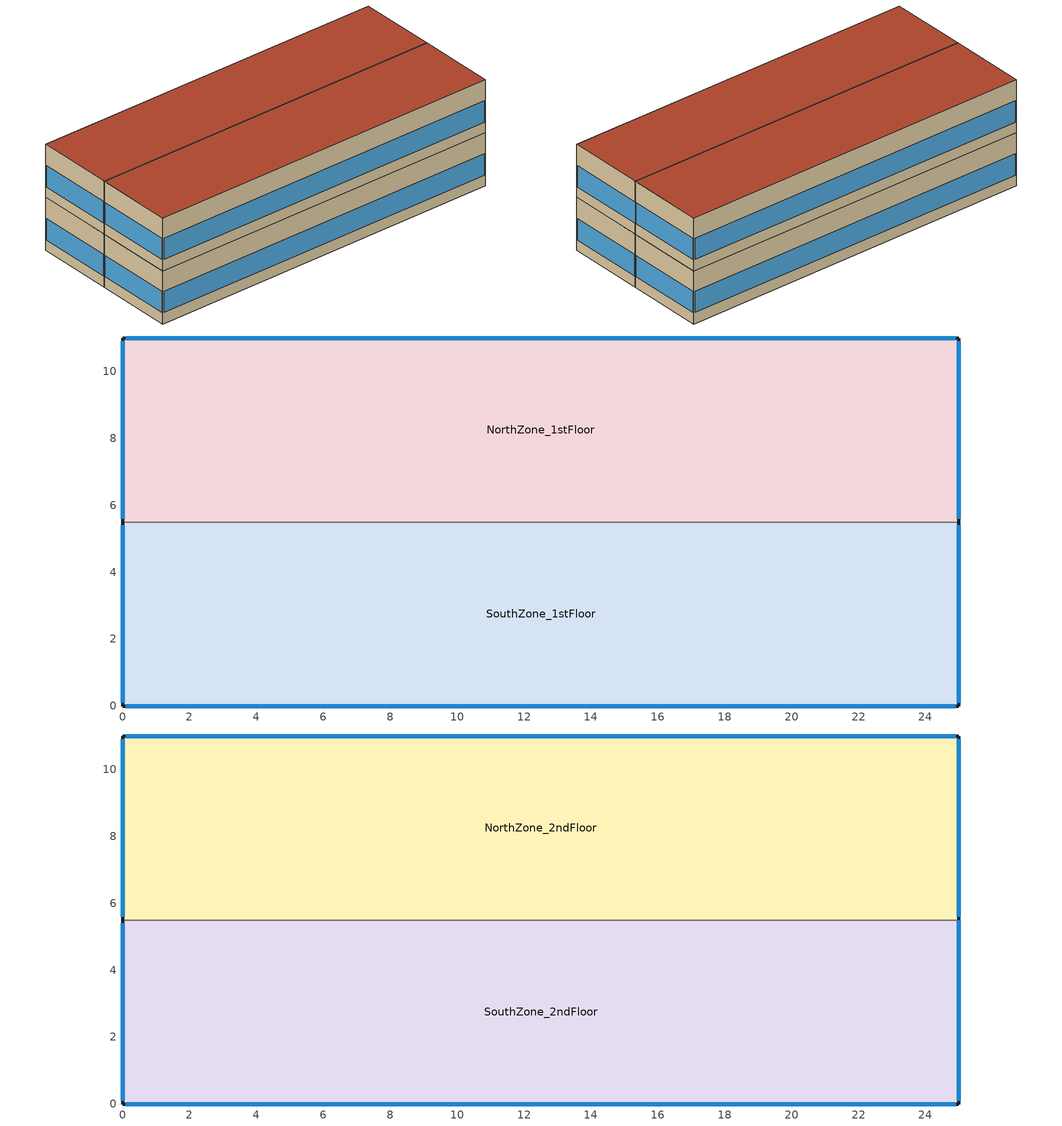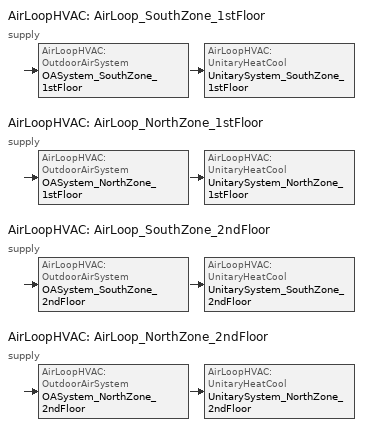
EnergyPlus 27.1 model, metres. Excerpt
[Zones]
SouthZone_1stFloor
 floor ground (FLOOR-SLAB-ASSEMBLY): 0,5.5 25,5.5 25,0 0,0 z0
 wall outside (WALL-ASSEMBLY): 0,5.5 0,0 25,0 25,5.5 z0:3.7
 wall to NorthZone_1stFloor (INTERIOR-WALL-ASSEMBLY): 25,5.5 0,5.5 z0:3.7
 window (WINDOW-ASSEMBLY): 25,0.1 25,5.4 / 0.1,0 24.9,0 / 0,5.4 0,0.1 z0.77:2.25
NorthZone_1stFloor
 floor ground (FLOOR-SLAB-ASSEMBLY): 0,11 25,11 25,5.5 0,5.5 z0
 wall outside (WALL-ASSEMBLY): 25,5.5 25,11 0,11 0,5.5 z0:3.7
 window (WINDOW-ASSEMBLY): 25,5.6 25,10.9 / 24.9,11 0.1,11 z0.77:2.25; 0,10.9 0,5.6 z0.75:2.25
SouthZone_2ndFloor
 floor to SouthZone_1stFloor (FLOOR-CEILING-ASSEMBLY): 0,5.5 25,5.5 25,0 0,0 z3.7
 wall outside (WALL-ASSEMBLY): 0,5.5 0,0 25,0 25,5.5 z3.7:7.4
 wall to NorthZone_2ndFloor (INTERIOR-WALL-ASSEMBLY): 25,5.5 0,5.5 z3.7:7.4
 window (WINDOW-ASSEMBLY): 25,0.1 25,5.5 / 0.1,0 24.9,0 / 0,5.4 0,0.1 z4.47:5.95
 roof outside (ROOF-ASSEMBLY): 0,0 25,0 25,5.5 0,5.5 z7.4
NorthZone_2ndFloor
 floor to NorthZone_1stFloor (FLOOR-CEILING-ASSEMBLY): 0,11 25,11 25,5.5 0,5.5 z3.7
 wall outside (WALL-ASSEMBLY): 25,5.5 25,11 0,11 0,5.5 z3.7:7.4
 window (WINDOW-ASSEMBLY): 25,5.6 25,10.9 / 24.9,11 0.1,11 / 0,10.9 0,5.6 z4.47:5.95
 roof outside (ROOF-ASSEMBLY): 0,5.5 25,5.5 25,11 0,11 z7.4
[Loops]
AirLoopHVAC 'AirLoop_SouthZone_1stFloor'
 supply: AirLoopHVAC:OutdoorAirSystem 'OASystem_SouthZone_1stFloor' > AirLoopHVAC:UnitaryHeatCool 'UnitarySystem_SouthZone_1stFloor'
AirLoopHVAC 'AirLoop_NorthZone_1stFloor'
 supply: AirLoopHVAC:OutdoorAirSystem 'OASystem_NorthZone_1stFloor' > AirLoopHVAC:UnitaryHeatCool 'UnitarySystem_NorthZone_1stFloor'
AirLoopHVAC 'AirLoop_SouthZone_2ndFloor'
 supply: AirLoopHVAC:OutdoorAirSystem 'OASystem_SouthZone_2ndFloor' > AirLoopHVAC:UnitaryHeatCool 'UnitarySystem_SouthZone_2ndFloor'
AirLoopHVAC 'AirLoop_NorthZone_2ndFloor'
 supply: AirLoopHVAC:OutdoorAirSystem 'OASystem_NorthZone_2ndFloor' > AirLoopHVAC:UnitaryHeatCool 'UnitarySystem_NorthZone_2ndFloor'
[Building]
Small Office 2 Story 4 zone 550 m2: North Axis {deg}=0; Terrain=Urban; Loads Convergence Tolerance Value {W}=0.04; Temperature Convergence Tolerance Value {deltaC}=0.4; Solar Distribution=FullInteriorAndExterior; Maximum Number of Warmup Days=25; Minimum Number of Warmup Days=6
[Site:Location]
Washington Dc Dulles IntL Ar_VA_USA Design_Conditions: Latitude {deg}=38.98; Longitude {deg}=-77.47; Time Zone {hr}=-5; Elevation {m}=82
[SizingPeriod:DesignDay] Day of Month=21; Dry-Bulb Temperature Range Modifier Type=DefaultMultipliers; Barometric Pressure {Pa}=100344; Rain Indicator=No; Snow Indicator=No; Daylight Saving Time Indicator=No
Name | Month | Day Type | Maximum Dry-Bulb Temperature {C} | Daily Dry-Bulb Temperature Range {deltaC} | Humidity Condition Type | Wetbulb or DewPoint at Maximum Dry-Bulb {C} | Wind Speed {m/s} | Wind Direction {deg} | Solar Model Indicator | Sky Clearness | ASHRAE Clear Sky Optical Depth for Beam Irradiance (taub) | ASHRAE Clear Sky Optical Depth for Diffuse Irradiance (taud) | Enthalpy at Maximum Dry-Bulb {J/kg}
Washington Dc Dulles IntL Ar Ann Htg 99.6% Condns DB | 1 | WinterDesignDay | -11.8 | 0 | Wetbulb | -11.8 | 2.7 | 310 | ASHRAEClearSky | 0
Washington Dc Dulles IntL Ar Ann Htg 99% Condns DB | 1 | WinterDesignDay | -9 | 0 | Wetbulb | -9 | 2.7 | 310 | ASHRAEClearSky | 0
Washington Dc Dulles IntL Ar Ann Hum_n 99.6% Condns DP=>MCDB | 1 | WinterDesignDay | -9 | 0 | Dewpoint | -19.5 | 2.7 | 310 | ASHRAEClearSky | 0
Washington Dc Dulles IntL Ar Ann Hum_n 99% Condns DP=>MCDB | 1 | WinterDesignDay | -6.5 | 0 | Dewpoint | -16.7 | 2.7 | 310 | ASHRAEClearSky | 0
Washington Dc Dulles IntL Ar Ann Htg Wind 99.6% Condns WS=>MCDB | 1 | WinterDesignDay | 0.8 | 0 | Wetbulb | 0.8 | 11.2 | 310 | ASHRAEClearSky | 0
Washington Dc Dulles IntL Ar Ann Htg Wind 99% Condns WS=>MCDB | 1 | WinterDesignDay | 0.6 | 0 | Wetbulb | 0.6 | 10.3 | 310 | ASHRAEClearSky | 0
Washington Dc Dulles IntL Ar Ann Clg .4% Condns DB=>MWB | 7 | SummerDesignDay | 34.1 | 11.4 | Wetbulb | 23.9 | 4 | 290 | ASHRAETau |  | 0.544 | 1.787
Washington Dc Dulles IntL Ar Ann Clg 1% Condns DB=>MWB | 7 | SummerDesignDay | 32.7 | 11.4 | Wetbulb | 23.5 | 4 | 290 | ASHRAETau |  | 0.544 | 1.787
Washington Dc Dulles IntL Ar Ann Clg 2% Condns DB=>MWB | 7 | SummerDesignDay | 31.2 | 11.4 | Wetbulb | 22.8 | 4 | 290 | ASHRAETau |  | 0.544 | 1.787
Washington Dc Dulles IntL Ar Ann Clg .4% Condns WB=>MDB | 7 | SummerDesignDay | 31.6 | 11.4 | Wetbulb | 25.4 | 4 | 290 | ASHRAETau |  | 0.544 | 1.787
Washington Dc Dulles IntL Ar Ann Clg 1% Condns WB=>MDB | 7 | SummerDesignDay | 30.3 | 11.4 | Wetbulb | 24.7 | 4 | 290 | ASHRAETau |  | 0.544 | 1.787
Washington Dc Dulles IntL Ar Ann Clg 2% Condns WB=>MDB | 7 | SummerDesignDay | 29.1 | 11.4 | Wetbulb | 24.1 | 4 | 290 | ASHRAETau |  | 0.544 | 1.787
Washington Dc Dulles IntL Ar Ann Clg .4% Condns DP=>MDB | 7 | SummerDesignDay | 27.8 | 11.4 | Dewpoint | 23.6 | 4 | 290 | ASHRAETau |  | 0.544 | 1.787
Washington Dc Dulles IntL Ar Ann Clg 1% Condns DP=>MDB | 7 | SummerDesignDay | 27.1 | 11.4 | Dewpoint | 23 | 4 | 290 | ASHRAETau |  | 0.544 | 1.787
Washington Dc Dulles IntL Ar Ann Clg 2% Condns DP=>MDB | 7 | SummerDesignDay | 26.6 | 11.4 | Dewpoint | 22.5 | 4 | 290 | ASHRAETau |  | 0.544 | 1.787
Washington Dc Dulles IntL Ar Ann Clg .4% Condns Enth=>MDB | 7 | SummerDesignDay | 31.6 | 11.4 | Enthalpy |  | 4 | 290 | ASHRAETau |  | 0.544 | 1.787 | 78000
Washington Dc Dulles IntL Ar Ann Clg 1% Condns Enth=>MDB | 7 | SummerDesignDay | 30.6 | 11.4 | Enthalpy |  | 4 | 290 | ASHRAETau |  | 0.544 | 1.787 | 75200
Washington Dc Dulles IntL Ar Ann Clg 2% Condns Enth=>MDB | 7 | SummerDesignDay | 29.2 | 11.4 | Enthalpy |  | 4 | 290 | ASHRAETau |  | 0.544 | 1.787 | 72500
[Site:GroundTemperature:BuildingSurface]
20.03, 20.03, 20.13, 20.3, 20.43, 20.52, 20.62, 20.77, 20.78, 20.55, 20.44, 20.2
[Material] Thermal Absorptance=0.9
Name | Roughness | Thickness {m} | Conductivity {W/m-K} | Density {kg/m3} | Specific Heat {J/kg-K} | Solar Absorptance | Visible Absorptance
ST01 | MediumRough | 0.0254 | 1.802 | 2243 | 837 | 0.65 | 0.65
GP02 | MediumSmooth | 0.0159 | 0.16 | 801 | 837 | 0.75 | 0.75
BR01 | VeryRough | 0.0095 | 0.162 | 1121 | 1464 | 0.7 | 0.7
CC24 | MediumRough | 0.1016 | 0.36 | 1282 | 837 | 0.65 | 0.65
AC02 | MediumSmooth | 0.0127 | 0.057 | 288 | 1339 | 0.7 | 0.7
CC15 | MediumRough | 0.1524 | 1.802 | 2243 | 837 | 0.65 | 0.65
WD10 | MediumSmooth | 0.667 | 0.115 | 513 | 1381 | 0.78 | 0.78
[Material:NoMass] Roughness=Rough
Name | Thermal Resistance {m2-K/W} | Thermal Absorptance | Solar Absorptance | Visible Absorptance
INSULATION-WALL | 2.288 | 0.65 | 0.65 | 0.65
INSULATION-ROOF | 2.64 | 0.65 | 0.65 | 0.65
CP01 | 0.367 | 0.9 | 0.75 | 0.75
[Material:AirGap]
Name | Thermal Resistance {m2-K/W}
AL21 | 0.157
AL33 | 0.162
[WindowMaterial:Glazing] Optical Data Type=SpectralAverage; Thickness {m}=0.006; Infrared Transmittance at Normal Incidence=0; Front Side Infrared Hemispherical Emissivity=0.84; Conductivity {W/m-K}=0.9
Name | Solar Transmittance at Normal Incidence | Front Side Solar Reflectance at Normal Incidence | Back Side Solar Reflectance at Normal Incidence | Visible Transmittance at Normal Incidence | Front Side Visible Reflectance at Normal Incidence | Back Side Visible Reflectance at Normal Incidence | Back Side Infrared Hemispherical Emissivity
CLEAR 6MM | 0.775 | 0.071 | 0.071 | 0.881 | 0.08 | 0.08 | 0.84
REF D TINT 6MM | 0.3 | 0.14 | 0.36 | 0.25 | 0.18 | 0.45 | 0.82
[WindowMaterial:Gas]
AIR 6MM: Gas Type=Air; Thickness {m}=0.0063
[Construction]
WINDOW-ASSEMBLY: REF D TINT 6MM, AIR 6MM, CLEAR 6MM
WALL-ASSEMBLY: ST01, INSULATION-WALL, AL21, GP02
ROOF-ASSEMBLY: BR01, CC24, INSULATION-ROOF, AL33, AC02
FLOOR-CEILING-ASSEMBLY: CP01, CC24
FLOOR-SLAB-ASSEMBLY: CC15
FURNITURE: WD10
INTERIOR-WALL-ASSEMBLY: GP02, AL21, GP02
[Zone] Type=1; Multiplier=1; Ceiling Height {m}=autocalculate
SouthZone_1stFloor; NorthZone_1stFloor; SouthZone_2ndFloor; NorthZone_2ndFloor
[InternalMass] Construction=FURNITURE; Surface Area {m2}=77
Name | Zone or ZoneList
InternalMass_SouthZone_1stFloor | SouthZone_1stFloor
InternalMass_NorthZone_1stFloor | NorthZone_1stFloor
InternalMass_SouthZone_2ndFloor | SouthZone_2ndFloor
InternalMass_NorthZone_2ndFloor | NorthZone_2ndFloor
[People] Number of People Schedule=Office Occupancy; Number of People Calculation Method=people; Number of People=6; Fraction Radiant=0.7; Activity Level Schedule=Office Activity Level
Name | Zone or ZoneList or Space or SpaceList
SouthZone_1stFloor People | SouthZone_1stFloor
NorthZone_1stFloor People | NorthZone_1stFloor
SouthZone_2ndFloor People | SouthZone_2ndFloor
NorthZone_2ndFloor People | NorthZone_2ndFloor
[Lights] Schedule=Office Lighting and Receptacles; Design Level Calculation Method=LightingLevel; Lighting Level {W}=3025; Return Air Fraction=0; Fraction Radiant=0.35; Fraction Visible=0.35; Fraction Replaceable=0
Name | Zone or ZoneList or Space or SpaceList
SouthZone_1stFloor Lights | SouthZone_1stFloor
NorthZone_1stFloor Lights | NorthZone_1stFloor
SouthZone_2ndFloor Lights | SouthZone_2ndFloor
NorthZone_2ndFloor Lights | NorthZone_2ndFloor
[ElectricEquipment] Schedule=Office Lighting and Receptacles; Design Level Calculation Method=EquipmentLevel; Design Level {W}=687.5; Fraction Latent=0; Fraction Radiant=0.7; Fraction Lost=0
Name | Zone or ZoneList or Space or SpaceList
SouthZone_1stFloor ElecEq | SouthZone_1stFloor
NorthZone_1stFloor ElecEq | NorthZone_1stFloor
SouthZone_2ndFloor ElecEq | SouthZone_2ndFloor
NorthZone_2ndFloor ElecEq | NorthZone_2ndFloor
[ZoneInfiltration:DesignFlowRate] Schedule=Infiltration Schedule; Design Flow Rate Calculation Method=flow/zone; Design Flow Rate {m3/s}=0.035; Constant Term Coefficient=1; Temperature Term Coefficient=0.025; Velocity Term Coefficient=0; Velocity Squared Term Coefficient=0
Name | Zone or ZoneList or Space or SpaceList
SouthZone_1stFloor Infil | SouthZone_1stFloor
NorthZone_1stFloor Infil | NorthZone_1stFloor
SouthZone_2ndFloor Infil | SouthZone_2ndFloor
NorthZone_2ndFloor Infil | NorthZone_2ndFloor
[Sizing:Zone] Zone Cooling Design Supply Air Temperature Input Method=SupplyAirTemperature; Zone Cooling Design Supply Air Temperature {C}=14; Zone Heating Design Supply Air Temperature Input Method=SupplyAirTemperature; Zone Heating Design Supply Air Temperature {C}=50; Zone Cooling Design Supply Air Humidity Ratio {kgWater/kgDryAir}=0.009; Zone Heating Design Supply Air Humidity Ratio {kgWater/kgDryAir}=0.004; Zone Heating Sizing Factor=0; Zone Cooling Sizing Factor=0; Cooling Design Air Flow Method=DesignDay; Cooling Design Air Flow Rate {m3/s}=0; Heating Design Air Flow Method=DesignDay; Heating Design Air Flow Rate {m3/s}=0; Account for Dedicated Outdoor Air System=No; Dedicated Outdoor Air System Control Strategy=NeutralSupplyAir; Dedicated Outdoor Air Low Setpoint Temperature for Design {C}=autosize; Dedicated Outdoor Air High Setpoint Temperature for Design {C}=autosize
Name | Design Specification Outdoor Air Object
SouthZone_1stFloor | SZ DSOA SouthZone_1stFloor
NorthZone_1stFloor | SZ DSOA NorthZone_1stFloor
SouthZone_2ndFloor | SZ DSOA SouthZone_2ndFloor
NorthZone_2ndFloor | SZ DSOA NorthZone_2ndFloor
[DesignSpecification:OutdoorAir] Outdoor Air Method=FLOW/PERSON; Outdoor Air Flow per Person {m3/s-person}=0.00944; Outdoor Air Flow per Zone Floor Area {m3/s-m2}=0; Outdoor Air Flow per Zone {m3/s}=0
SZ DSOA SouthZone_1stFloor; SZ DSOA NorthZone_1stFloor; SZ DSOA SouthZone_2ndFloor; SZ DSOA NorthZone_2ndFloor
[Sizing:System] Type of Load to Size On=total; Design Outdoor Air Flow Rate {m3/s}=autosize; Central Heating Maximum System Air Flow Ratio=0.3; Preheat Design Temperature {C}=7; Preheat Design Humidity Ratio {kgWater/kgDryAir}=0.008; Precool Design Temperature {C}=11; Precool Design Humidity Ratio {kgWater/kgDryAir}=0.008; Central Cooling Design Supply Air Temperature {C}=12.8; Central Heating Design Supply Air Temperature {C}=50; Type of Zone Sum to Use=noncoincident; 100% Outdoor Air in Cooling=no; 100% Outdoor Air in Heating=no; Central Cooling Design Supply Air Humidity Ratio {kgWater/kgDryAir}=0.008; Central Heating Design Supply Air Humidity Ratio {kgWater/kgDryAir}=0.008; Cooling Supply Air Flow Rate Method=DesignDay; Cooling Supply Air Flow Rate {m3/s}=0; Heating Supply Air Flow Rate Method=DesignDay; Heating Supply Air Flow Rate {m3/s}=0; Zone Maximum Outdoor Air Fraction=1; Cooling Design Capacity Method=CoolingDesignCapacity; Cooling Design Capacity {W}=autosize; Heating Design Capacity Method=HeatingDesignCapacity; Heating Design Capacity {W}=autosize; Central Cooling Capacity Control Method=VAV
AirLoop_SouthZone_1stFloor; AirLoop_NorthZone_1stFloor; AirLoop_SouthZone_2ndFloor; AirLoop_NorthZone_2ndFloor
[Sizing:Plant]
Water Heater Dummy Loop: Loop Type=heating; Design Loop Exit Temperature {C}=82; Loop Design Temperature Difference {deltaC}=11
[AirLoopHVAC] Design Supply Air Flow Rate {m3/s}=autosize
AirLoop_SouthZone_1stFloor; AirLoop_NorthZone_1stFloor; AirLoop_SouthZone_2ndFloor; AirLoop_NorthZone_2ndFloor
[AvailabilityManager:Scheduled]
Air Loop Avail: Schedule=Office HVAC
[SetpointManager:OutdoorAirReset] Control Variable=Temperature; Setpoint at Outdoor Low Temperature {C}=16.7; Outdoor Low Temperature {C}=0; Setpoint at Outdoor High Temperature {C}=12.8; Outdoor High Temperature {C}=32
Name | Setpoint Node or NodeList
OutsideAirTempManager_SouthZone_1stFloor | OutsideAirNode_SouthZone_1stFloor
OutsideAirTempManager_NorthZone_1stFloor | OutsideAirNode_NorthZone_1stFloor
OutsideAirTempManager_SouthZone_2ndFloor | OutsideAirNode_SouthZone_2ndFloor
OutsideAirTempManager_NorthZone_2ndFloor | OutsideAirNode_NorthZone_2ndFloor
[Controller:OutdoorAir] Minimum Outdoor Air Flow Rate {m3/s}=0.057; Maximum Outdoor Air Flow Rate {m3/s}=autosize; Economizer Control Type=DifferentialDryBulb; Economizer Control Action Type=ModulateFlow; Economizer Maximum Limit Dry-Bulb Temperature {C}=20; Economizer Minimum Limit Dry-Bulb Temperature {C}=-15; Lockout Type=LockoutWithCompressor; Minimum Limit Type=FixedMinimum; Minimum Outdoor Air Schedule=Minimum Outside Air Schedule
OAController_SouthZone_1stFloor; OAController_NorthZone_1stFloor; OAController_SouthZone_2ndFloor; OAController_NorthZone_2ndFloor
[Zone equipment]
SouthZone_1stFloor: DirectAir_SouthZone_1stFloor
NorthZone_1stFloor: DirectAir_NorthZone_1stFloor
SouthZone_2ndFloor: DirectAir_SouthZone_2ndFloor
NorthZone_2ndFloor: DirectAir_NorthZone_2ndFloor
[AirLoopHVAC:UnitaryHeatCool] Availability Schedule=Office HVAC; Supply Air Fan Operating Mode Schedule=ContinuousFanSchedule; Maximum Supply Air Temperature {C}=autosize; Cooling Supply Air Flow Rate {m3/s}=autosize; Heating Supply Air Flow Rate {m3/s}=autosize; No Load Supply Air Flow Rate {m3/s}=autosize; Fan Placement=BlowThrough; Dehumidification Control Type=CoolReheat
Name | Controlling Zone or Thermostat Location | Supply Fan | Heating Coil | Cooling Coil | Reheat Coil
UnitarySystem_SouthZone_1stFloor | SouthZone_1stFloor | SupplyFan_SouthZone_1stFloor | HeatingCoil_SouthZone_1stFloor | DXCoolingCoil_SouthZone_1stFloor | ReheatCoil_SouthZone_1stFloor
UnitarySystem_NorthZone_1stFloor | NorthZone_1stFloor | SupplyFan_NorthZone_1stFloor | HeatingCoil_NorthZone_1stFloor | DXCoolingCoil_NorthZone_1stFloor | ReheatCoil_NorthZone_1stFloor
UnitarySystem_SouthZone_2ndFloor | SouthZone_2ndFloor | SupplyFan_SouthZone_2ndFloor | HeatingCoil_SouthZone_2ndFloor | DXCoolingCoil_SouthZone_2ndFloor | ReheatCoil_SouthZone_2ndFloor
UnitarySystem_NorthZone_2ndFloor | NorthZone_2ndFloor | SupplyFan_NorthZone_2ndFloor | HeatingCoil_NorthZone_2ndFloor | DXCoolingCoil_NorthZone_2ndFloor | ReheatCoil_NorthZone_2ndFloor
[AirTerminal:SingleDuct:ConstantVolume:NoReheat] Availability Schedule=Office HVAC; Maximum Air Flow Rate {m3/s}=autosize
DirectAir_SouthZone_1stFloor; DirectAir_NorthZone_1stFloor; DirectAir_SouthZone_2ndFloor; DirectAir_NorthZone_2ndFloor
[ZoneControl:Thermostat] Control Type Schedule=Zone Control Schedule; Control 1=DualSetPoint
Name | Zone or ZoneList
Thermostat_SouthZone_1stFloor | SouthZone_1stFloor
Thermostat_NorthZone_1stFloor | NorthZone_1stFloor
Thermostat_SouthZone_2ndFloor | SouthZone_2ndFloor
Thermostat_NorthZone_2ndFloor | NorthZone_2ndFloor
[ThermostatSetpoint:DualSetpoint]
DualSetPoint: Heating Setpoint Temperature Schedule=Heating Setpoint Schedule; Cooling Setpoint Temperature Schedule=Coolng Setpoint Schedule
[WaterHeater:Mixed]
Water Heater: Tank Volume {m3}=0.454; Setpoint Temperature Schedule=Hot Water Setpoint Temperature Schedule; Deadband Temperature Difference {deltaC}=3.5; Maximum Temperature Limit {C}=82.2222; Heater Control Type=CYCLE; Heater Maximum Capacity {W}=12500; Heater Fuel Type=NATURALGAS; Heater Thermal Efficiency=0.8; On Cycle Parasitic Fuel Consumption Rate {W}=15; On Cycle Parasitic Fuel Type=ELECTRICITY; Ambient Temperature Indicator=SCHEDULE; Ambient Temperature Schedule=Hot Water Ambient Temperature Schedule; Off Cycle Loss Coefficient to Ambient Temperature {W/K}=2.36; On Cycle Loss Coefficient to Ambient Temperature {W/K}=2.36; Peak Use Flow Rate {m3/s}=0.000065; Use Flow Rate Fraction Schedule=Hot Water Demand Schedule; Cold Water Supply Temperature Schedule=Constant Mains Temp Schedule
[Coil:Heating:Fuel] Availability Schedule=Office HVAC; Fuel Type=NaturalGas; Burner Efficiency=0.8
Name | Nominal Capacity {W}
HeatingCoil_SouthZone_1stFloor; HeatingCoil_NorthZone_1stFloor; HeatingCoil_SouthZone_2ndFloor; HeatingCoil_NorthZone_2ndFloor | autosize
ReheatCoil_SouthZone_1stFloor; ReheatCoil_NorthZone_1stFloor; ReheatCoil_SouthZone_2ndFloor; ReheatCoil_NorthZone_2ndFloor | 100000
[Coil:Cooling:DX:SingleSpeed] Availability Schedule=Office HVAC; Gross Rated Total Cooling Capacity {W}=autosize; Gross Rated Sensible Heat Ratio=autosize; Gross Rated Cooling COP {W/W}=3; Rated Air Flow Rate {m3/s}=autosize; 2023 Rated Evaporator Fan Power Per Volume Flow Rate {W/(m3/s)}=934.4; Total Cooling Capacity Function of Temperature Curve=DX-Cap-FT-Curve-Default; Total Cooling Capacity Function of Flow Fraction Curve=DX-Cap-FF-Curve-Default; Energy Input Ratio Function of Temperature Curve=DX-EIR-FT-Curve-Default; Energy Input Ratio Function of Flow Fraction Curve=DX-EIR-FF-Curve-Default; Part Load Fraction Correlation Curve=DX-PLF-Curve-Default
DXCoolingCoil_SouthZone_1stFloor; DXCoolingCoil_NorthZone_1stFloor; DXCoolingCoil_SouthZone_2ndFloor; DXCoolingCoil_NorthZone_2ndFloor
[Fan:ConstantVolume] Availability Schedule=Office HVAC; Fan Total Efficiency=0.7; Pressure Rise {Pa}=600; Maximum Flow Rate {m3/s}=autosize; Motor Efficiency=0.9; Motor In Airstream Fraction=1
SupplyFan_SouthZone_1stFloor; SupplyFan_NorthZone_1stFloor; SupplyFan_SouthZone_2ndFloor; SupplyFan_NorthZone_2ndFloor
[Schedule:Compact]
Office Occupancy: Through: 12/31, For: Weekdays SummerDesignDay, Until: 08:00, 0, Until: 12:00, 0.95, Until: 13:00, 0.5, Until: 17:00, 0.95, Until: 24:00, 0, For: Saturday WinterDesignDay, Until: 08:00, 0, Until: 12:00, 0.3, Until: 24:00, 0, For: Sunday Holidays AllOtherDays, Until: 24:00, 0
Office Lighting and Receptacles: Through: 12/31, For: Weekdays SummerDesignDay, Until: 05:00, 0.05, Until: 07:00, 0.1, Until: 08:00, 0.3, Until: 17:00, 0.9, Until: 18:00, 0.5, Until: 20:00, 0.3, Until: 22:00, 0.2, Until: 23:00, 0.1, Until: 24:00, 0.05, For: Saturday WinterDesignDay, Until: 06:00, 0.05, Until: 08:00, 0.1, Until: 12:00, 0.3, Until: 17:00, 0.15, Until: 24:00, 0.05, For: Sunday Holidays AllOtherDays, Until: 24:00, 0.05
Infiltration Schedule: Through: 12/31, For: Weekdays SummerDesignDay, Until: 07:00, 1, Until: 18:00, 0, Until: 24:00, 1, For: Saturday WinterDesignDay, Until: 07:00, 1, Until: 13:00, 0, Until: 24:00, 1, For: Sunday Holidays AllOtherDays, Until: 07:00, 1, Until: 13:00, 0, Until: 24:00, 1
Office HVAC: Through: 12/31, For: Weekdays SummerDesignDay, Until: 06:00, 0, Until: 22:00, 1, Until: 24:00, 0, For: Saturday WinterDesignDay, Until: 06:00, 0, Until: 18:00, 1, Until: 24:00, 0, For: Sunday Holidays AllOtherDays, Until: 24:00, 0
Office Activity Level: Through: 12/31, For: Weekdays SummerDesignDay, Until: 24:00, 149.43, For: Saturday WinterDesignDay, Until: 24:00, 149.43, For: Sunday Holidays AllOtherDays, Until: 24:00, 149.43
Coolng Setpoint Schedule: Through: 12/31, For: Weekdays SummerDesignDay, Until: 08:00, 40, Until: 17:00, 23.9, Until: 24:00, 40, For: Saturday WinterDesignDay, Until: 08:00, 40, Until: 12:00, 23.9, Until: 24:00, 40, For: Sunday Holidays AllOtherDays, Until: 24:00, 40
Heating Setpoint Schedule: Through: 12/31, For: Weekdays SummerDesignDay, Until: 08:00, 12.8, Until: 17:00, 22.2, Until: 24:00, 12.8, For: Saturday WinterDesignDay, Until: 08:00, 12.8, Until: 12:00, 22.2, Until: 24:00, 12.8, For: Sunday Holidays AllOtherDays, Until: 24:00, 12.8
Zone Control Schedule: Through: 12/31, For: Weekdays SummerDesignDay, Until: 24:00, 4, For: Saturday WinterDesignDay, Until: 24:00, 4, For: Sunday Holidays AllOtherDays, Until: 24:00, 4
Minimum Outside Air Schedule: Through: 12/31, For: Weekdays SummerDesignDay, Until: 08:00, 0.02, Until: 18:00, 1, Until: 24:00, 0.02, For: Saturday WinterDesignDay, Until: 24:00, 0.02, For: Sunday Holidays AllOtherDays, Until: 24:00, 0.02
Hot Water Ambient Temperature Schedule: Through: 12/31, For: AllDays, Until: 24:00, 22
Hot Water Setpoint Temperature Schedule: Through: 12/31, For: AllDays, Until: 24:00, 60
Hot Water Demand Schedule: Through: 12/31, For: Weekdays SummerDesignDay, Until: 05:00, 0.05, Until: 06:00, 0.08, Until: 07:00, 0.07, Until: 08:00, 0.19, Until: 09:00, 0.35, Until: 10:00, 0.38, Until: 11:00, 0.39, Until: 12:00, 0.47, Until: 13:00, 0.57, Until: 14:00, 0.54, Until: 15:00, 0.34, Until: 16:00, 0.33, Until: 17:00, 0.44, Until: 18:00, 0.26, Until: 19:00, 0.21, Until: 20:00, 0.15, Until: 21:00, 0.17, Until: 22:00, 0.08, Until: 24:00, 0.05, For: Saturday WinterDesignDay, Until: 05:00, 0.05, Until: 06:00, 0.08, Until: 07:00, 0.07, Until: 08:00, 0.11, Until: 09:00, 0.15, Until: 10:00, 0.21, Until: 11:00, 0.19, Until: 12:00, 0.23, Until: 13:00, 0.2, Until: 14:00, 0.19, Until: 15:00, 0.15, Until: 16:00, 0.13, Until: 17:00, 0.14, Until: 21:00, 0.07, Until: 22:00, 0.09, Until: 24:00, 0.05, For: Sunday Holidays AllOtherDays, Until: 05:00, 0.04, Until: 06:00, 0.07, Until: 11:00, 0.04, Until: 13:00, 0.06, Until: 14:00, 0.09, Until: 15:00, 0.06, Until: 21:00, 0.04, Until: 22:00, 0.07, Until: 24:00, 0.04
Constant Mains Temp Schedule: THROUGH: 12/31, FOR: AllDays, UNTIL: 24:00, 15
ContinuousFanSchedule: Through: 12/31, For: AllDays, Until: 24:00, 1
[Curve:Biquadratic] Minimum Value of x=12.77778; Maximum Value of x=23.88889; Minimum Value of y=18; Maximum Value of y=46.11111; Input Unit Type for X=Temperature; Input Unit Type for Y=Temperature; Output Unit Type=Dimensionless
Name | Coefficient1 Constant | Coefficient2 x | Coefficient3 x**2 | Coefficient4 y | Coefficient5 y**2 | Coefficient6 x*y
DX-Cap-FT-Curve-Default | 0.942588 | 0.00954335 | 0.00068377 | -0.0110427 | 5.249e-06 | -9.72e-06
DX-EIR-FT-Curve-Default | 0.342414 | 0.034885 | -0.0006237 | 0.00497722 | 0.000437951 | -0.000728028
[Curve:Quadratic]
Name | Coefficient1 Constant | Coefficient2 x | Coefficient3 x**2 | Minimum Value of x | Maximum Value of x
DX-Cap-FF-Curve-Default | 0.8 | 0.2 | 0 | 0.5 | 1.5
DX-EIR-FF-Curve-Default | 1.1552 | -0.1808 | 0.0256 | 0.5 | 1.5
DX-PLF-Curve-Default | 0.75 | 0.25 | 0 | 0 | 1
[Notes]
SmallOffice_Dulles.idf
Basic file description:      2 story building with 2 zones per floor.
No ground contact with floor.
Highlights:                  Small office building intending to represent (from CBECS 1999 analysis),
this prototype represents:
- One third of the office sector stock floor area, 5.96% of total floor area
- 14.3% of the total number of commercial buildings
- 5.0% of the total major fuels energy consumption of commercial buildings
Prototype developed by Drury B. Crawley for Ph.D. research
Simulation Location/Run:     WASHINGTON-DULLES_INTL_VA_USA_WMO_724030, 18 design days, 1 run period (annual run),
Run Control executes the run period.
Location:                    Washington Dulles Internatioanl Airport, VA
Design Days:                 WASHINGTON-DULLES_INTL_VA_USA Annual Heating 99.6%, MaxDB=-12.5°C
WASHINGTON-DULLES_INTL_VA_USA Annual Heating 99%, MaxDB=-9.7°C
WASHINGTON-DULLES_INTL_VA_USA Annual Humidification 99.6% DP=>MCDB, DP=-19.9°C
WASHINGTON-DULLES_INTL_VA_USA Annual Humidification 99% DP=>MCDB, DP=-16.9°C
WASHINGTON-DULLES_INTL_VA_USA Annual Heating Wind 99.6% WS=>MCDB, WS=11.9m/s
WASHINGTON-DULLES_INTL_VA_USA Annual Heating Wind 99% WS=>MCDB, WS=10.8m/s
WASHINGTON-DULLES_INTL_VA_USA Annual Cooling DB=>MWB .4%, MaxDB=34°C MWB=24°C
WASHINGTON-DULLES_INTL_VA_USA Annual Cooling DB=>MWB 1%, MaxDB=32.4°C MWB=23.5°C
WASHINGTON-DULLES_INTL_VA_USA Annual Cooling DB=>MWB 2%, MaxDB=31°C MWB=22.8°C
WASHINGTON-DULLES_INTL_VA_USA Annual Cooling WB=>MDB .4%, MDB=31.5°C WB=25.4°C
WASHINGTON-DULLES_INTL_VA_USA Annual Cooling WB=>MDB 1%, MDB=30.3°C WB=24.7°C
WASHINGTON-DULLES_INTL_VA_USA Annual Cooling WB=>MDB 2%, MDB=29°C WB=24°C
WASHINGTON-DULLES_INTL_VA_USA Annual Cooling DP=>MDB .4%, MDB=28.1°C DP=23.6°C
WASHINGTON-DULLES_INTL_VA_USA Annual Cooling DP=>MDB 1%, MDB=27.3°C DP=23°C
WASHINGTON-DULLES_INTL_VA_USA Annual Cooling DP=>MDB 2%, MDB=26.7°C DP=22.4°C
WASHINGTON-DULLES_INTL_VA_USA Annual Cooling Enthalpy=>MDB .4%, MDB=31.5°C Enthalpy=77.9kJ/kg
WASHINGTON-DULLES_INTL_VA_USA Annual Cooling Enthalpy=>MDB 1%, MDB=30.5°C Enthalpy=75kJ/kg
WASHINGTON-DULLES_INTL_VA_USA Annual Cooling Enthalpy=>MDB 2%, MDB=29.2°C Enthalpy=72.3kJ/kg
Run Period (Weather File):   1/1 through 12/31, WASHINGTON-DULLES_INTL_VA_USA_WMO_724030
Run Control:                 Runs zone, system, and plant autosizing and annual simulation.
Building: Two floor rectangular building 25 m south wall, 11 m east wall, zone height 3.7 m.
Continous strip window on all four sides, 40% glazing, windows are double-pane with
reflective 6 mm outer pane, inner pane is 6 mm clear.  The walls are 25 mm stucco
with insulation between studs, an air layer, and gypsum board.  The roof is a
built up roof with insulation 10 cm concrete, an air layer, and acoustic tile.
Complies with 90.1-2004 envelope, lighting, and HVAC requirements
The building is oriented due north.
Exercises all the output variables available.
Floor Area:                  275 m2 per floor, 550 m2 gross floor area
Number of Stories:           2
Zone Description Details:
Internal gains description:  SouthZone_1stFloor - lighting is 1750 watts, equip is 1031.25 watts, 6 occupants
Internal gains description:  NorthZone_1stFloor - lighting is 1750 watts, equip is 1031.25 watts, 6 occupants
Internal gains description:  SouthZone_2ndFloor - lighting is 1750 watts, equip is 1031.25 watts, 6 occupants
Internal gains description:  NorthZone_2ndFloor - lighting is 1750 watts, equip is 1031.25 watts, 6 occupants
Interzone Surfaces:          2 interzone surfaces (see diagram)
Internal Mass:               77 m2, 'furniture', 66 cm wood
Windows:                     double pane, outer pane 3 mm reflective, inner pane 3 mm clear
Detached Shading:            None
Daylight:                    None
Natural Ventilation:         None
Compact Schedules:           Yes
Solar Distribution:          Full Interior and Exterior
HVAC:                        AirTerminal:UnitaryHeatCool, separate system for each zone, constant volume air loop.
Gas heating and reheat coils, DX cooling coils with bypass. Thermostat setting at 22.2 C
for heating daytime, 12.8 C heating setback; 22.8 C cooling daytime, 40 C cooling setback.
Heating, cooling and reheat available all year long.
Zonal Equipment:             AirTerminal:UnitaryHeatCool
Central Air Handling Equipment: No
System Equipment Autosize:   Yes
Purchased Cooling:           No
Purchase Heating:            No
Purchased Chilled Water:     No
Purchased Hot Water:         No
Coils:                       Coil:Heating:Fuel (heating and reheat), Coil:Cooling:DX:SingleSpeed
Pumps:                       None
Boilers:                     None
Chillers:                    None
